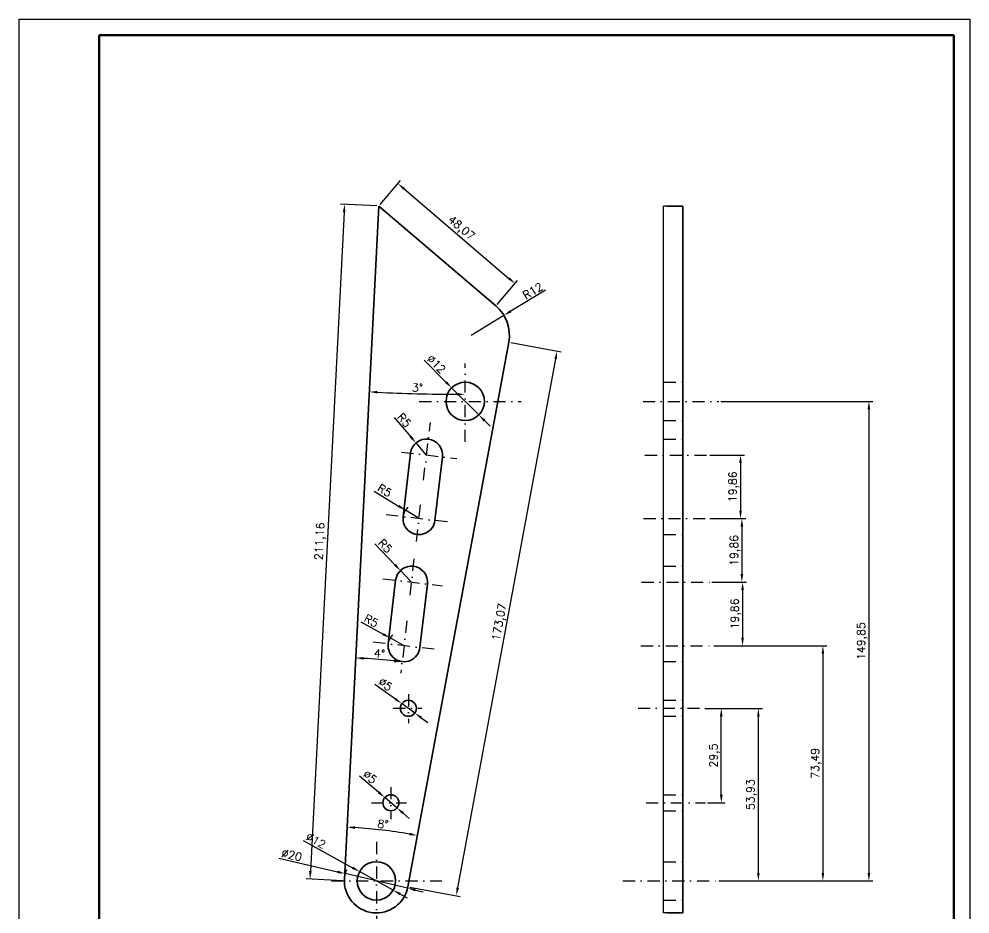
# Model space of a CAD drawing. Header units: millimetres. Extents: x 2279 to 2576, y 934 to 1354.
# Drawn here: x 2278.7 to 2575.7, y 1074.4 to 1354.1 of the extents above; entities that cross this region are included whole.
import ezdxf

# ---------------------------------------------------------------- set-up
doc = ezdxf.new("R2010")
doc.units = ezdxf.units.MM
doc.header["$LTSCALE"] = 0.3
doc.linetypes.add('DASHDOT', pattern=[25.4, 12.7, -6.35, 0, -6.35])
doc.linetypes.add('DASHED', pattern=[19.05, 12.7, -6.35])
for name, color, linetype, lineweight in [('尺寸线', 3, 'Continuous', 25), ('粗实线', 7, 'Continuous', 50), ('细实线', 7, 'Continuous', 25), ('细点画线', 1, 'DASHDOT', 25), ('虚线', 2, 'DASHED', 25)]:
    doc.layers.add(name, color=color, linetype=linetype, lineweight=lineweight)
doc.styles.get("Standard").update_dxf_attribs({"font": 'txt', "bigfont": 'gbcbig.shx'})
doc.dimstyles.new('ISO-25', dxfattribs={"dimtxt": 2.5, "dimasz": 2.5, "dimexe": 1.25, "dimexo": 0.625, "dimtad": 1, "dimtxsty": 'Standard', "dimcen": 2.5, "dimadec": 0, "dimazin": 0, "dimtfac": 1, "dimtmove": 0, "dimatfit": 3, "dimfxl": 1, "dimarcsym": 0})

# ---------------------------------------------------------------- blocks, each defined once
blk = doc.blocks.new('*D9')
at = {"layer": 'Defpoints', "color": 0, "transparency": 16777216}
for p in [(2385.07, 1087.64), (2395.57, 1081.83)]:
    blk.add_point(p, dxfattribs=at)
at = {"layer": '尺寸线', "color": 0, "lineweight": -2, "transparency": 16777216}
for p, q in [((2367.42, 1097.41), (2382.88, 1088.85)), ((2395.57, 1081.83), (2385.07, 1087.64)), ((2397.75, 1080.62), (2399.94, 1079.41))]:
    blk.add_line(p, q, dxfattribs=at)
at = {"layer": '尺寸线', "color": 0, "transparency": 16777216}
for points in [[(2383.08, 1089.22), (2382.68, 1088.49), (2385.07, 1087.64)], [(2397.95, 1080.98), (2397.55, 1080.25), (2395.57, 1081.83)]]:
    blk.add_solid(points, dxfattribs=at)
at = {"layer": '尺寸线', "color": 0, "transparency": 16777216, "insert": (2371.43, 1097.34), "char_height": 2.5, "attachment_point": 5, "rotation": 331.0283}
blk.add_mtext('∅12', dxfattribs=at)
blk = doc.blocks.new('*D10')
at = {"layer": 'Defpoints', "color": 0, "transparency": 16777216}
for p in [(2392.94, 1110.79), (2396.74, 1107.54)]:
    blk.add_point(p, dxfattribs=at)
at = {"layer": '尺寸线', "color": 0, "lineweight": -2, "transparency": 16777216}
for p, q in [((2385.03, 1117.57), (2391.04, 1112.42)), ((2396.74, 1107.54), (2392.94, 1110.79)), ((2398.64, 1105.91), (2400.54, 1104.28))]:
    blk.add_line(p, q, dxfattribs=at)
at = {"layer": '尺寸线', "color": 0, "transparency": 16777216}
for points in [[(2391.32, 1112.73), (2390.77, 1112.1), (2392.94, 1110.79)], [(2398.91, 1106.23), (2398.37, 1105.59), (2396.74, 1107.54)]]:
    blk.add_solid(points, dxfattribs=at)
at = {"layer": '尺寸线', "color": 0, "transparency": 16777216, "insert": (2388.31, 1117.23), "char_height": 2.5, "attachment_point": 5, "rotation": 319.4003}
blk.add_mtext('∅5', dxfattribs=at)
blk = doc.blocks.new('*D11')
at = {"layer": 'Defpoints', "color": 0, "transparency": 16777216}
for p in [(2398.28, 1140.13), (2402.33, 1137.19)]:
    blk.add_point(p, dxfattribs=at)
at = {"layer": '尺寸线', "color": 0, "lineweight": -2, "transparency": 16777216}
for p, q in [((2389.85, 1146.25), (2396.26, 1141.6)), ((2402.33, 1137.19), (2398.28, 1140.13)), ((2404.35, 1135.72), (2406.37, 1134.26))]:
    blk.add_line(p, q, dxfattribs=at)
at = {"layer": '尺寸线', "color": 0, "transparency": 16777216}
for points in [[(2396.5, 1141.94), (2396.01, 1141.26), (2398.28, 1140.13)], [(2404.59, 1136.06), (2404.11, 1135.39), (2402.33, 1137.19)]]:
    blk.add_solid(points, dxfattribs=at)
at = {"layer": '尺寸线', "color": 0, "transparency": 16777216, "insert": (2393.14, 1146.18), "char_height": 2.5, "attachment_point": 5, "rotation": 324.025}
blk.add_mtext('∅5', dxfattribs=at)
blk = doc.blocks.new('*D12')
at = {"layer": 'Defpoints', "color": 0, "transparency": 16777216}
for p in [(2413.83, 1238.82), (2422.31, 1230.34)]:
    blk.add_point(p, dxfattribs=at)
at = {"layer": '尺寸线', "color": 0, "lineweight": -2, "transparency": 16777216}
for p, q in [((2405.21, 1247.43), (2412.06, 1240.59)), ((2422.31, 1230.34), (2413.83, 1238.82)), ((2424.08, 1228.57), (2425.85, 1226.8))]:
    blk.add_line(p, q, dxfattribs=at)
at = {"layer": '尺寸线', "color": 0, "transparency": 16777216}
for points in [[(2412.35, 1240.89), (2411.76, 1240.3), (2413.83, 1238.82)], [(2424.37, 1228.87), (2423.78, 1228.28), (2422.31, 1230.34)]]:
    blk.add_solid(points, dxfattribs=at)
at = {"layer": '尺寸线', "color": 0, "transparency": 16777216, "insert": (2409.04, 1246.26), "char_height": 2.5, "attachment_point": 5, "rotation": 315.0053}
blk.add_mtext('∅12', dxfattribs=at)
blk = doc.blocks.new('*D14')
at = {"layer": 'Defpoints', "color": 0, "transparency": 16777216}
for p in [(2402.7, 1221.59), (2405.98, 1217.82)]:
    blk.add_point(p, dxfattribs=at)
at = {"layer": '尺寸线', "color": 0, "lineweight": -2, "transparency": 16777216}
for p, q in [((2395.84, 1229.51), (2401.06, 1223.48)), ((2405.98, 1217.82), (2402.7, 1221.59))]:
    blk.add_line(p, q, dxfattribs=at)
at = {"layer": '尺寸线', "color": 0, "transparency": 16777216}
blk.add_solid([(2401.38, 1223.75), (2400.75, 1223.21), (2402.7, 1221.59)], dxfattribs=at)
at = {"layer": '尺寸线', "color": 0, "transparency": 16777216, "insert": (2399.03, 1228.69), "char_height": 2.5, "attachment_point": 5, "rotation": 310.949}
blk.add_mtext('R5', dxfattribs=at)
blk = doc.blocks.new('*D15')
at = {"layer": 'Defpoints', "color": 0, "transparency": 16777216}
for p in [(2397.85, 1181.7), (2401.3, 1178.09)]:
    blk.add_point(p, dxfattribs=at)
at = {"layer": '尺寸线', "color": 0, "lineweight": -2, "transparency": 16777216}
for p, q in [((2389.84, 1190.06), (2396.12, 1183.51)), ((2401.3, 1178.09), (2397.85, 1181.7))]:
    blk.add_line(p, q, dxfattribs=at)
at = {"layer": '尺寸线', "color": 0, "transparency": 16777216}
blk.add_solid([(2396.42, 1183.8), (2395.81, 1183.22), (2397.85, 1181.7)], dxfattribs=at)
at = {"layer": '尺寸线', "color": 0, "transparency": 16777216, "insert": (2393.07, 1189.4), "char_height": 2.5, "attachment_point": 5, "rotation": 313.766}
blk.add_mtext('R5', dxfattribs=at)
blk = doc.blocks.new('*D16')
at = {"layer": 'Defpoints', "color": 0, "transparency": 16777216}
for p in [(2399.38, 1200.57), (2403.64, 1197.95)]:
    blk.add_point(p, dxfattribs=at)
at = {"layer": '尺寸线', "color": 0, "lineweight": -2, "transparency": 16777216}
for p, q in [((2389.62, 1206.57), (2397.25, 1201.88)), ((2403.64, 1197.95), (2399.38, 1200.57))]:
    blk.add_line(p, q, dxfattribs=at)
blk.add_arc((2403.64, 1197.95), 5, 134.115, 166.1257, dxfattribs=at)
at = {"layer": '尺寸线', "color": 0, "transparency": 16777216}
blk.add_solid([(2397.47, 1202.23), (2397.03, 1201.52), (2399.38, 1200.57)], dxfattribs=at)
at = {"layer": '尺寸线', "color": 0, "transparency": 16777216, "insert": (2392.91, 1206.75), "char_height": 2.5, "attachment_point": 5, "rotation": 328.439}
blk.add_mtext('R5', dxfattribs=at)
blk = doc.blocks.new('*D17')
at = {"layer": 'Defpoints', "color": 0, "transparency": 16777216}
for p in [(2394.59, 1160.64), (2398.97, 1158.23)]:
    blk.add_point(p, dxfattribs=at)
at = {"layer": '尺寸线', "color": 0, "lineweight": -2, "transparency": 16777216}
for p, q in [((2385.47, 1165.67), (2392.4, 1161.85)), ((2398.97, 1158.23), (2394.59, 1160.64))]:
    blk.add_line(p, q, dxfattribs=at)
blk.add_arc((2398.97, 1158.23), 5, 136.7945, 166.1257, dxfattribs=at)
at = {"layer": '尺寸线', "color": 0, "transparency": 16777216}
blk.add_solid([(2392.6, 1162.22), (2392.2, 1161.49), (2394.59, 1160.64)], dxfattribs=at)
at = {"layer": '尺寸线', "color": 0, "transparency": 16777216, "insert": (2388.74, 1166.01), "char_height": 2.5, "attachment_point": 5, "rotation": 331.1185}
blk.add_mtext('R5', dxfattribs=at)
blk = doc.blocks.new('*D18')
at = {"layer": 'Defpoints', "color": 0, "transparency": 16777216}
for p in [(2430.15, 1261.47), (2419.87, 1255.28)]:
    blk.add_point(p, dxfattribs=at)
at = {"layer": '尺寸线', "color": 0, "lineweight": -2, "transparency": 16777216}
for p, q in [((2443.18, 1269.31), (2432.29, 1262.75)), ((2419.87, 1255.28), (2430.15, 1261.47))]:
    blk.add_line(p, q, dxfattribs=at)
at = {"layer": '尺寸线', "color": 0, "transparency": 16777216}
blk.add_solid([(2432.08, 1263.11), (2432.51, 1262.4), (2430.15, 1261.47)], dxfattribs=at)
at = {"layer": '尺寸线', "color": 0, "transparency": 16777216, "insert": (2439.18, 1269.09), "char_height": 2.5, "attachment_point": 5, "rotation": 31.0426}
blk.add_mtext('R12', dxfattribs=at)
blk = doc.blocks.new('*D19')
at = {"layer": 'Defpoints', "color": 0, "transparency": 16777216}
for p in [(2391.1, 1295.62), (2369.59, 1085.28), (2380.32, 1084.74)]:
    blk.add_point(p, dxfattribs=at)
at = {"layer": '尺寸线', "color": 0, "lineweight": -2, "transparency": 16777216}
for p, q in [((2390.48, 1295.65), (2379.13, 1296.23)), ((2380.25, 1293.67), (2369.72, 1087.78)), ((2379.69, 1084.77), (2368.34, 1085.35))]:
    blk.add_line(p, q, dxfattribs=at)
at = {"layer": '尺寸线', "color": 0, "transparency": 16777216}
for points in [[(2379.83, 1293.69), (2380.67, 1293.65), (2380.38, 1296.17)], [(2369.3, 1087.8), (2370.14, 1087.76), (2369.59, 1085.28)]]:
    blk.add_solid(points, dxfattribs=at)
at = {"layer": '尺寸线', "color": 0, "transparency": 16777216, "insert": (2372.9, 1190.83), "char_height": 2.5, "attachment_point": 5, "rotation": 87.0725}
blk.add_mtext('211,16', dxfattribs=at)
blk = doc.blocks.new('*D20')
at = {"layer": 'Defpoints', "color": 0, "transparency": 16777216}
for p in [(2380.58, 1087.01), (2400.05, 1082.46)]:
    blk.add_point(p, dxfattribs=at)
at = {"layer": '尺寸线', "color": 0, "lineweight": -2, "transparency": 16777216}
for p, q in [((2359.82, 1091.86), (2378.14, 1087.58)), ((2400.05, 1082.46), (2380.58, 1087.01)), ((2402.49, 1081.89), (2404.92, 1081.32))]:
    blk.add_line(p, q, dxfattribs=at)
blk.add_arc((2390.32, 1084.74), 10, 159.6889, 173.2689, dxfattribs=at)
at = {"layer": '尺寸线', "color": 0, "transparency": 16777216}
for points in [[(2378.24, 1087.98), (2378.05, 1087.17), (2380.58, 1087.01)], [(2402.58, 1082.3), (2402.39, 1081.49), (2400.05, 1082.46)]]:
    blk.add_solid(points, dxfattribs=at)
at = {"layer": '尺寸线', "color": 0, "transparency": 16777216, "insert": (2363.89, 1092.83), "char_height": 2.5, "attachment_point": 5, "rotation": 346.8509}
blk.add_mtext('∅20', dxfattribs=at)
blk = doc.blocks.new('*D21')
at = {"layer": 'Defpoints', "color": 0, "transparency": 16777216}
for p in [(2391.1, 1295.62), (2433.63, 1271.39), (2427.66, 1264.4)]:
    blk.add_point(p, dxfattribs=at)
at = {"layer": '尺寸线', "color": 0, "lineweight": -2, "transparency": 16777216}
for p, q in [((2391.51, 1296.09), (2397.88, 1303.56)), ((2398.97, 1300.98), (2431.73, 1273.02)), ((2428.07, 1264.88), (2434.44, 1272.34))]:
    blk.add_line(p, q, dxfattribs=at)
at = {"layer": '尺寸线', "color": 0, "transparency": 16777216}
for points in [[(2399.24, 1301.3), (2398.7, 1300.67), (2397.07, 1302.61)], [(2432, 1273.33), (2431.46, 1272.7), (2433.63, 1271.39)]]:
    blk.add_solid(points, dxfattribs=at)
at = {"layer": '尺寸线', "color": 0, "transparency": 16777216, "insert": (2416.7, 1288.58), "char_height": 2.5, "attachment_point": 5, "rotation": 319.5076}
blk.add_mtext('48,07', dxfattribs=at)
blk = doc.blocks.new('*D22')
at = {"layer": 'Defpoints', "color": 0, "transparency": 16777216}
for p in [(2431.67, 1253.09), (2446.77, 1250.29), (2400.15, 1082.91)]:
    blk.add_point(p, dxfattribs=at)
at = {"layer": '尺寸线', "color": 0, "lineweight": -2, "transparency": 16777216}
for p, q in [((2432.28, 1252.98), (2448, 1250.07)), ((2415.71, 1082.57), (2446.32, 1247.84)), ((2400.76, 1082.8), (2416.49, 1079.89))]:
    blk.add_line(p, q, dxfattribs=at)
at = {"layer": '尺寸线', "color": 0, "transparency": 16777216}
for points in [[(2445.91, 1247.91), (2446.73, 1247.76), (2446.77, 1250.29)], [(2415.3, 1082.65), (2416.12, 1082.5), (2415.26, 1080.12)]]:
    blk.add_solid(points, dxfattribs=at)
at = {"layer": '尺寸线', "color": 0, "transparency": 16777216, "insert": (2428.97, 1165.58), "char_height": 2.5, "attachment_point": 5, "rotation": 79.5077}
blk.add_mtext('173,07', dxfattribs=at)
blk = doc.blocks.new('*D23')
at = {"layer": 'Defpoints', "color": 0, "transparency": 16777216}
for p in [(2391.1, 1295.62), (2431.67, 1253.09), (2395.84, 1100.13), (2380.33, 1085.28), (2400.15, 1082.91)]:
    blk.add_point(p, dxfattribs=at)
at = {"layer": '尺寸线', "color": 0, "lineweight": -2, "transparency": 16777216}
blk.add_arc((2372.59, 934.11), 167.64, 80.3622, 86.2145, dxfattribs=at)
at = {"layer": '尺寸线', "color": 0, "transparency": 16777216}
for points in [[(2383.63, 1100.97), (2383.68, 1101.8), (2381.16, 1101.53)], [(2400.73, 1099.79), (2400.58, 1098.97), (2403.12, 1098.95)]]:
    blk.add_solid(points, dxfattribs=at)
at = {"layer": '尺寸线', "color": 0, "transparency": 16777216, "insert": (2392.4, 1102.46), "char_height": 2.5, "attachment_point": 5, "rotation": 353.2883}
blk.add_mtext('8°', dxfattribs=at)
blk = doc.blocks.new('*D24')
at = {"layer": 'Defpoints', "color": 0, "transparency": 16777216}
for p in [(2391.1, 1295.62), (2399.88, 1166), (2393.55, 1153.7), (2397.95, 1149.64), (2380.33, 1085.28)]:
    blk.add_point(p, dxfattribs=at)
at = {"layer": '尺寸线', "color": 0, "lineweight": -2, "transparency": 16777216}
blk.add_arc((2372.59, 934.14), 220.55, 83.9371, 86.4195, dxfattribs=at)
at = {"layer": '尺寸线', "color": 0, "transparency": 16777216}
for points in [[(2386.34, 1153.85), (2386.39, 1154.68), (2383.87, 1154.41)], [(2395.93, 1153.88), (2395.84, 1153.05), (2398.37, 1153.18)]]:
    blk.add_solid(points, dxfattribs=at)
at = {"layer": '尺寸线', "color": 0, "transparency": 16777216, "insert": (2391.29, 1155.78), "char_height": 2.5, "attachment_point": 5, "rotation": 355.1783}
blk.add_mtext('4°', dxfattribs=at)
blk = doc.blocks.new('*D25')
at = {"layer": 'Defpoints', "color": 0, "transparency": 16777216}
for p in [(2391.1, 1295.62), (2418.07, 1246.45), (2398.1, 1237.13), (2418.07, 1221.9), (2380.33, 1085.28)]:
    blk.add_point(p, dxfattribs=at)
at = {"layer": '尺寸线', "color": 0, "lineweight": -2, "transparency": 16777216}
blk.add_arc((2418.07, 1822.31), 585.52, 267.3136, 269.75536, dxfattribs=at)
at = {"layer": '尺寸线', "color": 0, "transparency": 16777216}
for points in [[(2390.6, 1237.02), (2390.65, 1237.85), (2388.13, 1237.56)], [(2415.57, 1237.21), (2415.57, 1236.38), (2418.07, 1236.79)]]:
    blk.add_solid(points, dxfattribs=at)
at = {"layer": '尺寸线', "color": 0, "transparency": 16777216, "insert": (2403.14, 1238.86), "char_height": 2.5, "attachment_point": 5, "rotation": 358.5345}
blk.add_mtext('3°', dxfattribs=at)
blk = doc.blocks.new('*D26')
at = {"layer": 'Defpoints', "color": 0, "transparency": 16777216}
for p in [(2497.28, 1234.58), (2496.69, 1084.74), (2544.14, 1084.74)]:
    blk.add_point(p, dxfattribs=at)
at = {"layer": '尺寸线', "color": 0, "lineweight": -2, "transparency": 16777216}
for p, q in [((2497.91, 1234.58), (2545.39, 1234.58)), ((2544.14, 1232.08), (2544.14, 1087.24)), ((2497.32, 1084.74), (2545.39, 1084.74))]:
    blk.add_line(p, q, dxfattribs=at)
at = {"layer": '尺寸线', "color": 0, "transparency": 16777216}
for points in [[(2543.72, 1232.08), (2544.56, 1232.08), (2544.14, 1234.58)], [(2543.72, 1087.24), (2544.56, 1087.24), (2544.14, 1084.74)]]:
    blk.add_solid(points, dxfattribs=at)
at = {"layer": '尺寸线', "color": 0, "transparency": 16777216, "insert": (2542.06, 1159.66), "char_height": 2.5, "attachment_point": 5, "rotation": 90}
blk.add_mtext('149,85', dxfattribs=at)
blk = doc.blocks.new('*D27')
at = {"layer": 'Defpoints', "color": 0, "transparency": 16777216}
for p in [(2493.79, 1217.82), (2493.79, 1197.95), (2504.04, 1197.95)]:
    blk.add_point(p, dxfattribs=at)
at = {"layer": '尺寸线', "color": 0, "lineweight": -2, "transparency": 16777216}
for p, q in [((2494.42, 1217.82), (2505.29, 1217.82)), ((2504.04, 1215.32), (2504.04, 1200.45)), ((2494.42, 1197.95), (2505.29, 1197.95))]:
    blk.add_line(p, q, dxfattribs=at)
at = {"layer": '尺寸线', "color": 0, "transparency": 16777216}
for points in [[(2503.63, 1215.32), (2504.46, 1215.32), (2504.04, 1217.82)], [(2503.63, 1200.45), (2504.46, 1200.45), (2504.04, 1197.95)]]:
    blk.add_solid(points, dxfattribs=at)
at = {"layer": '尺寸线', "color": 0, "transparency": 16777216, "insert": (2501.96, 1207.89), "char_height": 2.5, "attachment_point": 5, "rotation": 90}
blk.add_mtext('19,86', dxfattribs=at)
blk = doc.blocks.new('*D28')
at = {"layer": 'Defpoints', "color": 0, "transparency": 16777216}
for p in [(2493.79, 1197.95), (2494.41, 1178.09), (2504.47, 1178.09)]:
    blk.add_point(p, dxfattribs=at)
at = {"layer": '尺寸线', "color": 0, "lineweight": -2, "transparency": 16777216}
for p, q in [((2494.42, 1197.95), (2505.72, 1197.95)), ((2504.47, 1195.45), (2504.47, 1180.59)), ((2495.04, 1178.09), (2505.72, 1178.09))]:
    blk.add_line(p, q, dxfattribs=at)
at = {"layer": '尺寸线', "color": 0, "transparency": 16777216}
for points in [[(2504.05, 1195.45), (2504.89, 1195.45), (2504.47, 1197.95)], [(2504.05, 1180.59), (2504.89, 1180.59), (2504.47, 1178.09)]]:
    blk.add_solid(points, dxfattribs=at)
at = {"layer": '尺寸线', "color": 0, "transparency": 16777216, "insert": (2502.39, 1188.02), "char_height": 2.5, "attachment_point": 5, "rotation": 90}
blk.add_mtext('19,86', dxfattribs=at)
blk = doc.blocks.new('*D29')
at = {"layer": 'Defpoints', "color": 0, "transparency": 16777216}
for p in [(2494.41, 1178.09), (2495.04, 1158.23), (2504.69, 1158.23)]:
    blk.add_point(p, dxfattribs=at)
at = {"layer": '尺寸线', "color": 0, "lineweight": -2, "transparency": 16777216}
for p, q in [((2495.04, 1178.09), (2505.94, 1178.09)), ((2504.69, 1175.59), (2504.69, 1160.73)), ((2495.66, 1158.23), (2505.94, 1158.23))]:
    blk.add_line(p, q, dxfattribs=at)
at = {"layer": '尺寸线', "color": 0, "transparency": 16777216}
for points in [[(2504.27, 1175.59), (2505.1, 1175.59), (2504.69, 1178.09)], [(2504.27, 1160.73), (2505.1, 1160.73), (2504.69, 1158.23)]]:
    blk.add_solid(points, dxfattribs=at)
at = {"layer": '尺寸线', "color": 0, "transparency": 16777216, "insert": (2502.6, 1168.16), "char_height": 2.5, "attachment_point": 5, "rotation": 90}
blk.add_mtext('19,86', dxfattribs=at)
blk = doc.blocks.new('*D30')
at = {"layer": 'Defpoints', "color": 0, "transparency": 16777216}
for p in [(2495.04, 1158.23), (2496.69, 1084.74), (2529.77, 1084.74)]:
    blk.add_point(p, dxfattribs=at)
at = {"layer": '尺寸线', "color": 0, "lineweight": -2, "transparency": 16777216}
for p, q in [((2495.66, 1158.23), (2531.02, 1158.23)), ((2529.77, 1155.73), (2529.77, 1087.24)), ((2497.32, 1084.74), (2531.02, 1084.74))]:
    blk.add_line(p, q, dxfattribs=at)
at = {"layer": '尺寸线', "color": 0, "transparency": 16777216}
for points in [[(2529.36, 1155.73), (2530.19, 1155.73), (2529.77, 1158.23)], [(2529.36, 1087.24), (2530.19, 1087.24), (2529.77, 1084.74)]]:
    blk.add_solid(points, dxfattribs=at)
at = {"layer": '尺寸线', "color": 0, "transparency": 16777216, "insert": (2527.69, 1121.48), "char_height": 2.5, "attachment_point": 5, "rotation": 90}
blk.add_mtext('73,49', dxfattribs=at)
blk = doc.blocks.new('*D31')
at = {"layer": 'Defpoints', "color": 0, "transparency": 16777216}
for p in [(2492.29, 1138.66), (2509.62, 1138.66), (2496.69, 1084.74)]:
    blk.add_point(p, dxfattribs=at)
at = {"layer": '尺寸线', "color": 0, "lineweight": -2, "transparency": 16777216}
for p, q in [((2492.92, 1138.66), (2510.87, 1138.66)), ((2509.62, 1087.24), (2509.62, 1136.16)), ((2497.32, 1084.74), (2510.87, 1084.74))]:
    blk.add_line(p, q, dxfattribs=at)
at = {"layer": '尺寸线', "color": 0, "transparency": 16777216}
for points in [[(2509.2, 1136.16), (2510.03, 1136.16), (2509.62, 1138.66)], [(2509.2, 1087.24), (2510.03, 1087.24), (2509.62, 1084.74)]]:
    blk.add_solid(points, dxfattribs=at)
at = {"layer": '尺寸线', "color": 0, "transparency": 16777216, "insert": (2507.53, 1111.7), "char_height": 2.5, "attachment_point": 5, "rotation": 90}
blk.add_mtext('53,93', dxfattribs=at)
blk = doc.blocks.new('*D32')
at = {"layer": 'Defpoints', "color": 0, "transparency": 16777216}
for p in [(2492.29, 1138.66), (2498.04, 1138.66), (2493.07, 1109.16)]:
    blk.add_point(p, dxfattribs=at)
at = {"layer": '尺寸线', "color": 0, "lineweight": -2, "transparency": 16777216}
for p, q in [((2492.92, 1138.66), (2499.29, 1138.66)), ((2498.04, 1111.66), (2498.04, 1136.16)), ((2493.7, 1109.16), (2499.29, 1109.16))]:
    blk.add_line(p, q, dxfattribs=at)
at = {"layer": '尺寸线', "color": 0, "transparency": 16777216}
for points in [[(2497.62, 1136.16), (2498.46, 1136.16), (2498.04, 1138.66)], [(2497.62, 1111.66), (2498.46, 1111.66), (2498.04, 1109.16)]]:
    blk.add_solid(points, dxfattribs=at)
at = {"layer": '尺寸线', "color": 0, "transparency": 16777216, "insert": (2495.96, 1123.91), "char_height": 2.5, "attachment_point": 5, "rotation": 90}
blk.add_mtext('29,5', dxfattribs=at)

msp = doc.modelspace()

# ---------------------------------------------------------------- linework, layer by layer
for p, q in [((2278.709, 934.059), (2278.709, 1354.059)), ((2278.709, 1354.059), (2575.709, 1354.059)), ((2575.709, 1354.059), (2575.709, 934.059))]:
    msp.add_line(p, q)
at = {"color": 7, "lineweight": 35}
for p, q in [((2391.101, 1295.619), (2380.332, 1085.285)), ((2427.659, 1264.403), (2391.101, 1295.619)), ((2480.985, 1295.619), (2485.985, 1295.619)), ((2485.985, 1295.619), (2485.985, 1085.285)), ((2400.149, 1082.914), (2431.666, 1253.092)), ((2401.013, 1218.401), (2398.676, 1198.538)), ((2410.945, 1217.233), (2408.607, 1197.37)), ((2396.338, 1178.676), (2394, 1158.813)), ((2406.269, 1177.507), (2403.932, 1157.644)), ((2485.985, 1074.735), (2485.985, 1085.285)), ((2480.985, 1074.735), (2485.985, 1074.735))]:
    msp.add_line(p, q, dxfattribs=at)
for centre, radius in [((2418.068, 1234.582), 6), ((2400.304, 1138.662), 2.5), ((2394.841, 1109.164), 2.5), ((2390.317, 1084.735), 6)]:
    msp.add_circle(centre, radius, dxfattribs=at)
for centre, radius, start, end in [((2419.867, 1255.278), 12, 349.50768, 49.50768), ((2405.979, 1217.817), 5, 353.28768, 173.28768), ((2403.641, 1197.954), 5, 173.28768, 353.28768), ((2401.304, 1178.091), 5, 353.28768, 173.28768), ((2398.966, 1158.228), 5, 173.28768, 353.28768), ((2390.317, 1084.735), 10, 176.84985, 349.50768)]:
    msp.add_arc(centre, radius, start, end, dxfattribs=at)
at = {"layer": '粗实线'}
for p, q in [((2303.709, 939.059), (2303.709, 1349.059)), ((2303.709, 1349.059), (2570.709, 1349.059)), ((2570.709, 1349.059), (2570.709, 939.059))]:
    msp.add_line(p, q, dxfattribs=at)
at = {"layer": '细实线'}
for p, q in [((2479.985, 1074.735), (2479.985, 1295.619)), ((2480.985, 1295.619), (2479.985, 1295.619)), ((2480.985, 1074.735), (2479.985, 1074.735))]:
    msp.add_line(p, q, dxfattribs=at)
at = {"layer": '细点画线'}
for p, q in [((2418.068, 1221.896), (2418.068, 1246.451)), ((2403.726, 1234.582), (2435.531, 1234.582)), ((2473.595, 1234.582), (2497.284, 1234.582)), ((2405.057, 1209.986), (2407.171, 1227.941)), ((2398.159, 1218.737), (2415.471, 1216.7)), ((2474.202, 1217.817), (2493.792, 1217.817)), ((2402.801, 1190.809), (2404.301, 1203.556)), ((2412.508, 1196.911), (2393.386, 1199.161)), ((2473.785, 1197.954), (2495.25, 1197.954)), ((2400.819, 1173.973), (2402.359, 1187.059)), ((2392.357, 1179.144), (2410.922, 1176.959)), ((2473.156, 1178.091), (2494.413, 1178.091)), ((2399.88, 1165.996), (2397.955, 1149.636)), ((2408.382, 1157.12), (2387.992, 1159.52)), ((2472.947, 1158.228), (2495.038, 1158.228)), ((2400.304, 1143.08), (2400.304, 1134.012)), ((2395.556, 1138.662), (2404.51, 1138.662)), ((2472.032, 1138.662), (2492.295, 1138.662)), ((2394.841, 1114.041), (2394.841, 1104.074)), ((2388.758, 1109.164), (2399.712, 1109.164)), ((2474.565, 1109.164), (2493.074, 1109.164)), ((2390.317, 1096.932), (2390.317, 1067.747)), ((2376.262, 1084.735), (2410.805, 1084.735)), ((2467.302, 1084.735), (2496.692, 1084.735))]:
    msp.add_line(p, q, dxfattribs=at)
at = {"layer": '虚线'}
for p, q in [((2479.985, 1240.582), (2485.985, 1240.582)), ((2479.985, 1228.582), (2485.985, 1228.582)), ((2479.985, 1222.783), (2485.985, 1222.783)), ((2479.985, 1192.988), (2485.985, 1192.988)), ((2479.985, 1183.057), (2485.985, 1183.057)), ((2479.985, 1153.263), (2485.985, 1153.263)), ((2479.985, 1141.162), (2485.985, 1141.162)), ((2479.985, 1136.162), (2485.985, 1136.162)), ((2479.985, 1111.664), (2485.985, 1111.664)), ((2479.985, 1106.664), (2485.985, 1106.664)), ((2479.985, 1090.735), (2485.985, 1090.735)), ((2479.985, 1078.735), (2485.985, 1078.735))]:
    msp.add_line(p, q, dxfattribs=at)

# ---------------------------------------------------------------- dimensions: what is measured, and where the dimension line sits
at = {"layer": '尺寸线'}
for p1, p2, distance, picture, middle in [((2391.101, 1295.619), (2427.659, 1264.403), 9.19, '*D21', (2416.701, 1288.585)), ((2391.101, 1295.619), (2380.317, 1084.735), -10.738, '*D19', (2372.904, 1190.832)), ((2400.149, 1082.914), (2431.666, 1253.092), -15.365, '*D22', (2428.967, 1165.585))]:
    dim = msp.add_aligned_dim(p1=p1, p2=p2, distance=distance, dimstyle='ISO-25', dxfattribs=at)
    dim.commit()
    dim.dimension.update_dxf_attribs({"geometry": picture, "text_midpoint": middle})
for base, line2, picture, middle in [((2395.841, 1100.13), ((2400.149, 1082.914), (2431.666, 1253.092)), '*D23', (2392.403, 1102.464)), ((2393.548, 1153.698), ((2399.88, 1165.996), (2397.955, 1149.636)), '*D24', (2391.289, 1155.783)), ((2398.103, 1237.133), ((2418.068, 1221.896), (2418.068, 1246.451)), '*D25', (2403.141, 1238.859))]:
    dim = msp.add_angular_dim_2l(base=base, line1=((2391.101, 1295.619), (2380.332, 1085.285)), line2=line2, dimstyle='ISO-25', dxfattribs=at)
    dim.commit()
    dim.dimension.update_dxf_attribs({"geometry": picture, "text_midpoint": middle})
for center, mpoint, picture, middle in [((2419.867, 1255.278), (2430.149, 1261.466), '*D18', (2440.148, 1267.484)), ((2405.979, 1217.817), (2402.702, 1221.593), '*D14', (2397.61, 1227.461)), ((2403.641, 1197.954), (2399.381, 1200.571), '*D16', (2391.925, 1205.151)), ((2401.304, 1178.091), (2397.845, 1181.702), '*D15', (2391.714, 1188.103))]:
    dim = msp.add_radius_dim(center=center, mpoint=mpoint, dimstyle='ISO-25', dxfattribs=at)
    dim.commit()
    dim.dimension.update_dxf_attribs({"geometry": picture, "text_midpoint": middle, "dimtype": 164})
for p1, p2, picture, middle in [((2422.311, 1230.34), (2413.825, 1238.824), '*D12', (2407.718, 1244.931)), ((2395.566, 1081.829), (2385.067, 1087.642), '*D9', (2370.52, 1095.696)), ((2400.054, 1082.461), (2380.579, 1087.01), '*D20', (2363.468, 1091.008))]:
    dim = msp.add_diameter_dim_2p(p1=p1, p2=p2, dimstyle='ISO-25', dxfattribs=at)
    dim.commit()
    dim.dimension.update_dxf_attribs({"geometry": picture, "text_midpoint": middle, "dimtype": 163})
for base, p1, p2, picture, middle in [((2544.139, 1084.735), (2497.284, 1234.582), (2496.692, 1084.735), '*D26', (2542.056, 1159.659)), ((2504.042, 1197.954), (2493.792, 1217.817), (2493.792, 1197.954), '*D27', (2501.959, 1207.885)), ((2504.471, 1178.091), (2493.792, 1197.954), (2494.413, 1178.091), '*D28', (2502.388, 1188.023)), ((2504.686, 1158.228), (2494.413, 1178.091), (2495.038, 1158.228), '*D29', (2502.602, 1168.16)), ((2529.773, 1084.735), (2495.038, 1158.228), (2496.692, 1084.735), '*D30', (2527.69, 1121.482)), ((2509.617, 1138.662), (2496.692, 1084.735), (2492.295, 1138.662), '*D31', (2507.534, 1111.699)), ((2498.038, 1138.662), (2493.074, 1109.164), (2492.295, 1138.662), '*D32', (2495.955, 1123.913))]:
    dim = msp.add_linear_dim(base=base, p1=p1, p2=p2, angle=90, dimstyle='ISO-25', dxfattribs=at)
    dim.commit()
    dim.dimension.update_dxf_attribs({"geometry": picture, "text_midpoint": middle})
dim = msp.add_radius_dim(center=(2398.966, 1158.228), mpoint=(2394.588, 1160.643), dimstyle='ISO-25', dxfattribs=at)
dim.commit()
dim.dimension.update_dxf_attribs({"geometry": '*D17', "text_midpoint": (2388.744, 1166.008)})
for p1, p2, picture, middle in [((2402.327, 1137.193), (2398.281, 1140.131), '*D11', (2393.144, 1146.176)), ((2396.739, 1107.537), (2392.943, 1110.791), '*D10', (2388.31, 1117.231))]:
    dim = msp.add_diameter_dim_2p(p1=p1, p2=p2, dimstyle='ISO-25', dxfattribs=at)
    dim.commit()
    dim.dimension.update_dxf_attribs({"geometry": picture, "text_midpoint": middle})

doc.saveas('drawing.dxf')
